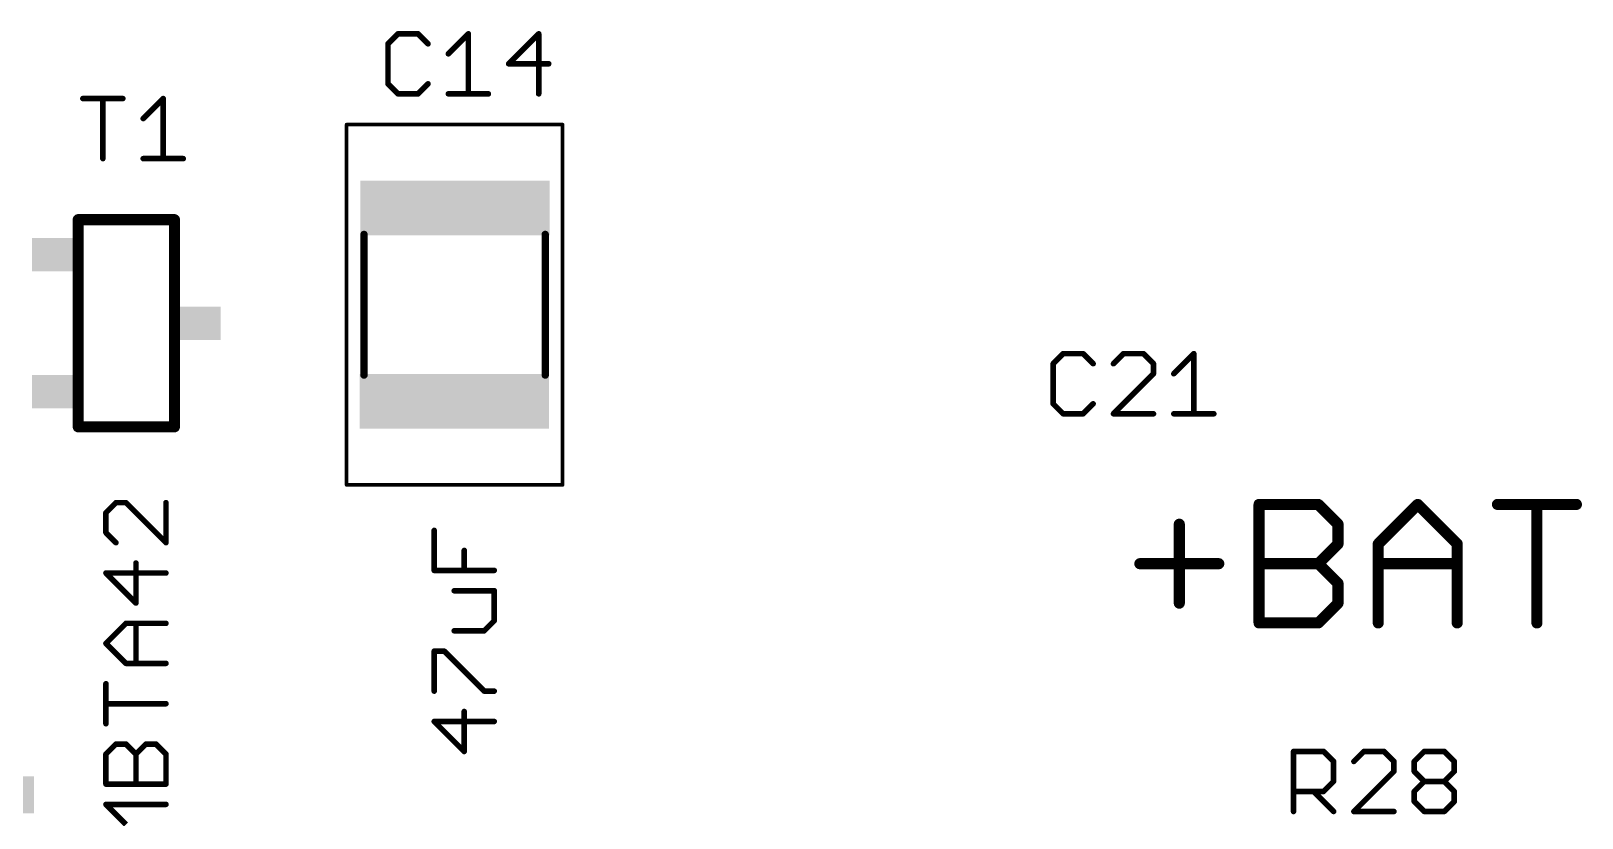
# Model space of a CAD drawing. Extents: x 2 to 123, y -4 to 52.
# Drawn here: x 51.27 to 72.57, y 24.07 to 34.87 of the extents above; entities that cross this region are included whole.
import ezdxf

# ---------------------------------------------------------------- set-up
doc = ezdxf.new("R2010")
doc.units = 0
for name, color, linetype in [('25', 253, 'CONTINUOUS'), ('27', 253, 'CONTINUOUS'), ('39', 12, 'CONTINUOUS'), ('51', 253, 'CONTINUOUS')]:
    doc.layers.add(name, color=color, linetype=linetype)

# ---------------------------------------------------------------- blocks, each defined once
blk = doc.blocks.new('RECT')
blk.add_solid([(-0.5, -0.5), (0.5, -0.5), (-0.5, 0.5), (0.5, 0.5)])

msp = doc.modelspace()

# ---------------------------------------------------------------- linework, layer by layer
at = {"layer": '25'}
for points, const_width in [([(56.3095, 34.8351), (56.1721, 34.6977)], 0.0762), ([(56.1721, 34.6977), (56.1721, 34.148)], 0.0762), ([(56.5844, 34.8351), (56.3095, 34.8351)], 0.0762), ([(56.7218, 34.6977), (56.5844, 34.8351)], 0.0762), ([(57.0008, 34.5603), (57.2756, 34.8351)], 0.0762), ([(57.2756, 34.8351), (57.2756, 34.0106)], 0.0762), ([(58.2418, 34.8351), (57.8295, 34.4229)], 0.0762), ([(58.2418, 34.0106), (58.2418, 34.8351)], 0.0762), ([(57.8295, 34.4229), (58.3792, 34.4229)], 0.0762), ([(56.1721, 34.148), (56.3095, 34.0106)], 0.0762), ([(56.5844, 34.0106), (56.7218, 34.148)], 0.0762), ([(51.9811, 33.9461), (52.5308, 33.9461)], 0.0762), ([(52.2559, 33.1216), (52.2559, 33.9461)], 0.0762), ([(52.8098, 33.6713), (53.0846, 33.9461)], 0.0762), ([(53.0846, 33.9461), (53.0846, 33.1216)], 0.0762), ([(56.3095, 34.0106), (56.5844, 34.0106)], 0.0762), ([(57.0008, 34.0106), (57.5505, 34.0106)], 0.0762), ([(52.8098, 33.1216), (53.3595, 33.1216)], 0.0762), ([(65.4439, 30.4426), (65.3065, 30.3052)], 0.0762), ([(65.7187, 30.4426), (65.4439, 30.4426)], 0.0762), ([(65.8561, 30.3052), (65.7187, 30.4426)], 0.0762), ([(66.2726, 30.4426), (66.1352, 30.3052)], 0.0762), ([(66.5474, 30.4426), (66.2726, 30.4426)], 0.0762), ([(66.6849, 30.3052), (66.5474, 30.4426)], 0.0762), ([(66.9639, 30.1678), (67.2387, 30.4426)], 0.0762), ([(67.2387, 30.4426), (67.2387, 29.6181)], 0.0762), ([(65.3065, 30.3052), (65.3065, 29.7555)], 0.0762), ([(66.6849, 30.1678), (66.6849, 30.3052)], 0.0762), ([(66.1352, 29.6181), (66.6849, 30.1678)], 0.0762), ([(65.3065, 29.7555), (65.4439, 29.6181)], 0.0762), ([(65.4439, 29.6181), (65.7187, 29.6181)], 0.0762), ([(65.7187, 29.6181), (65.8561, 29.7555)], 0.0762), ([(66.6849, 29.6181), (66.1352, 29.6181)], 0.0762), ([(66.9639, 29.6181), (67.5136, 29.6181)], 0.0762), ([(68.1344, 26.7462), (68.1344, 28.3732)], 0.1524), ([(68.1344, 28.3732), (68.9479, 28.3732)], 0.1524), ([(68.9479, 28.3732), (69.219, 28.102)], 0.1524), ([(69.7715, 27.8309), (70.3138, 28.3732)], 0.1524), ([(70.3138, 28.3732), (70.8562, 27.8309)], 0.1524), ([(71.4087, 28.3732), (72.4933, 28.3732)], 0.1524), ([(71.951, 26.7462), (71.951, 28.3732)], 0.1524), ([(67.0395, 28.102), (67.0395, 27.0174)], 0.1524), ([(69.219, 28.102), (69.219, 27.8309)], 0.1524), ([(69.219, 27.8309), (68.9479, 27.5597)], 0.1524), ([(69.7715, 26.7462), (69.7715, 27.8309)], 0.1524), ([(70.8562, 27.8309), (70.8562, 26.7462)], 0.1524), ([(66.4972, 27.5597), (67.5819, 27.5597)], 0.1524), ([(68.1344, 27.5597), (68.9479, 27.5597)], 0.1524), ([(68.9479, 27.5597), (69.219, 27.2885)], 0.1524), ([(69.7715, 27.5597), (70.8562, 27.5597)], 0.1524), ([(69.219, 27.2885), (69.219, 27.0174)], 0.1524), ([(69.219, 27.0174), (68.9479, 26.7462)], 0.1524), ([(68.9479, 26.7462), (68.1344, 26.7462)], 0.1524), ([(68.6085, 24.1571), (68.6085, 24.9816)], 0.0762), ([(68.6085, 24.9816), (69.0207, 24.9816)], 0.0762), ([(69.0207, 24.9816), (69.1581, 24.8442)], 0.0762), ([(69.5746, 24.9816), (69.4372, 24.8442)], 0.0762), ([(69.8494, 24.9816), (69.5746, 24.9816)], 0.0762), ([(69.9869, 24.8442), (69.8494, 24.9816)], 0.0762), ([(70.2659, 24.8442), (70.4033, 24.9816)], 0.0762), ([(70.4033, 24.9816), (70.6781, 24.9816)], 0.0762), ([(70.6781, 24.9816), (70.8156, 24.8442)], 0.0762), ([(69.1581, 24.8442), (69.1581, 24.5694)], 0.0762), ([(69.4372, 24.1571), (69.9869, 24.7068)], 0.0762), ([(69.9869, 24.7068), (69.9869, 24.8442)], 0.0762), ([(70.2659, 24.7068), (70.2659, 24.8442)], 0.0762), ([(70.4033, 24.5694), (70.2659, 24.7068)], 0.0762), ([(70.8156, 24.7068), (70.6781, 24.5694)], 0.0762), ([(70.8156, 24.8442), (70.8156, 24.7068)], 0.0762), ([(69.1581, 24.5694), (69.0207, 24.4319)], 0.0762), ([(70.2659, 24.4319), (70.4033, 24.5694)], 0.0762), ([(70.4033, 24.5694), (70.6781, 24.5694)], 0.0762), ([(70.6781, 24.5694), (70.8156, 24.4319)], 0.0762), ([(69.0207, 24.4319), (68.6085, 24.4319)], 0.0762), ([(68.8833, 24.4319), (69.1581, 24.1571)], 0.0762), ([(70.2659, 24.2945), (70.2659, 24.4319)], 0.0762), ([(70.4033, 24.1571), (70.2659, 24.2945)], 0.0762), ([(70.8156, 24.2945), (70.6781, 24.1571)], 0.0762), ([(70.8156, 24.4319), (70.8156, 24.2945)], 0.0762), ([(69.9869, 24.1571), (69.4372, 24.1571)], 0.0762), ([(70.6781, 24.1571), (70.4033, 24.1571)], 0.0762)]:
    msp.add_lwpolyline(points, dxfattribs=dict(at, const_width=const_width))
for points, const_width in [([(56.1586, 34.7112, 1), (56.1856, 34.6842)], 0.0381), ([(56.1912, 34.6977, 1), (56.1531, 34.6977)], 0.0381), ([(56.3095, 34.8542, 1), (56.3095, 34.8161)], 0.0381), ([(56.323, 34.8216, 1), (56.296, 34.8486)], 0.0381), ([(56.5978, 34.8486, 1), (56.5709, 34.8216)], 0.0381), ([(56.5844, 34.8161, 1), (56.5844, 34.8542)], 0.0381), ([(56.7083, 34.6842, 1), (56.7352, 34.7112)], 0.0381), ([(57.2947, 34.8351, 1), (57.2566, 34.8351)], 0.0381), ([(57.2891, 34.8216, 1), (57.2622, 34.8486)], 0.0381), ([(58.2608, 34.8351, 1), (58.2227, 34.8351)], 0.0381), ([(58.2552, 34.8216, 1), (58.2283, 34.8486)], 0.0381), ([(56.9873, 34.5737, 1), (57.0143, 34.5468)], 0.0381), ([(57.8295, 34.4419, 1), (57.8295, 34.4038)], 0.0381), ([(57.816, 34.4363, 1), (57.843, 34.4094)], 0.0381), ([(58.3792, 34.4038, 1), (58.3792, 34.4419)], 0.0381), ([(56.1856, 34.1615, 1), (56.1586, 34.1345)], 0.0381), ([(56.1531, 34.148, 1), (56.1912, 34.148)], 0.0381), ([(56.7352, 34.1345, 1), (56.7083, 34.1615)], 0.0381), ([(51.9811, 33.9652, 1), (51.9811, 33.9271)], 0.0381), ([(52.275, 33.9461, 1), (52.2369, 33.9461)], 0.0381), ([(52.5308, 33.9271, 1), (52.5308, 33.9652)], 0.0381), ([(53.1037, 33.9461, 1), (53.0656, 33.9461)], 0.0381), ([(53.0981, 33.9326, 1), (53.0712, 33.9596)], 0.0381), ([(56.3095, 34.0297, 1), (56.3095, 33.9916)], 0.0381), ([(56.296, 33.9971, 1), (56.323, 34.0241)], 0.0381), ([(56.5709, 34.0241, 1), (56.5978, 33.9971)], 0.0381), ([(56.5844, 33.9916, 1), (56.5844, 34.0297)], 0.0381), ([(57.0008, 34.0297, 1), (57.0008, 33.9916)], 0.0381), ([(57.2566, 34.0106, 1), (57.2947, 34.0106)], 0.0381), ([(57.5505, 33.9916, 1), (57.5505, 34.0297)], 0.0381), ([(58.2227, 34.0106, 1), (58.2608, 34.0106)], 0.0381), ([(52.7963, 33.6847, 1), (52.8233, 33.6578)], 0.0381), ([(52.2369, 33.1216, 1), (52.275, 33.1216)], 0.0381), ([(52.8098, 33.1407, 1), (52.8098, 33.1026)], 0.0381), ([(53.0656, 33.1216, 1), (53.1037, 33.1216)], 0.0381), ([(53.3595, 33.1026, 1), (53.3595, 33.1407)], 0.0381), ([(65.4439, 30.4617, 1), (65.4439, 30.4236)], 0.0381), ([(65.4574, 30.4291, 1), (65.4304, 30.4561)], 0.0381), ([(65.7322, 30.4561, 1), (65.7053, 30.4291)], 0.0381), ([(65.7187, 30.4236, 1), (65.7187, 30.4617)], 0.0381), ([(66.2726, 30.4617, 1), (66.2726, 30.4236)], 0.0381), ([(66.2861, 30.4291, 1), (66.2591, 30.4561)], 0.0381), ([(66.5609, 30.4561, 1), (66.534, 30.4291)], 0.0381), ([(66.5474, 30.4236, 1), (66.5474, 30.4617)], 0.0381), ([(67.2578, 30.4426, 1), (67.2197, 30.4426)], 0.0381), ([(67.2522, 30.4291, 1), (67.2253, 30.4561)], 0.0381), ([(65.293, 30.3187, 1), (65.3199, 30.2917)], 0.0381), ([(65.3255, 30.3052, 1), (65.2874, 30.3052)], 0.0381), ([(65.8427, 30.2917, 1), (65.8696, 30.3187)], 0.0381), ([(66.1217, 30.3187, 1), (66.1487, 30.2917)], 0.0381), ([(66.7039, 30.3052, 1), (66.6658, 30.3052)], 0.0381), ([(66.6714, 30.2917, 1), (66.6983, 30.3187)], 0.0381), ([(66.6658, 30.1678, 1), (66.7039, 30.1678)], 0.0381), ([(66.6983, 30.1543, 1), (66.6714, 30.1812)], 0.0381), ([(66.9504, 30.1812, 1), (66.9774, 30.1543)], 0.0381), ([(65.3199, 29.769, 1), (65.293, 29.742)], 0.0381), ([(65.2874, 29.7555, 1), (65.3255, 29.7555)], 0.0381), ([(65.4439, 29.6372, 1), (65.4439, 29.5991)], 0.0381), ([(65.4304, 29.6046, 1), (65.4574, 29.6316)], 0.0381), ([(65.7053, 29.6316, 1), (65.7322, 29.6046)], 0.0381), ([(65.7187, 29.5991, 1), (65.7187, 29.6372)], 0.0381), ([(65.8696, 29.742, 1), (65.8427, 29.769)], 0.0381), ([(66.1352, 29.6372, 1), (66.1352, 29.5991)], 0.0381), ([(66.1217, 29.6316, 1), (66.1487, 29.6046)], 0.0381), ([(66.6849, 29.5991, 1), (66.6849, 29.6372)], 0.0381), ([(66.9639, 29.6372, 1), (66.9639, 29.5991)], 0.0381), ([(67.2197, 29.6181, 1), (67.2578, 29.6181)], 0.0381), ([(67.5136, 29.5991, 1), (67.5136, 29.6372)], 0.0381), ([(68.1725, 28.3732, 1), (68.0963, 28.3732)], 0.0762), ([(68.1344, 28.4113, 1), (68.1344, 28.3351)], 0.0762), ([(68.9748, 28.4001, 1), (68.9209, 28.3462)], 0.0762), ([(68.9479, 28.3351, 1), (68.9479, 28.4113)], 0.0762), ([(70.3408, 28.4001, 1), (70.2869, 28.3462)], 0.0762), ([(70.3408, 28.3462, 1), (70.2869, 28.4001)], 0.0762), ([(71.4087, 28.4113, 1), (71.4087, 28.3351)], 0.0762), ([(71.9891, 28.3732, 1), (71.9129, 28.3732)], 0.0762), ([(72.4933, 28.3351, 1), (72.4933, 28.4113)], 0.0762), ([(67.0776, 28.102, 1), (67.0014, 28.102)], 0.0762), ([(69.2571, 28.102, 1), (69.1809, 28.102)], 0.0762), ([(69.1921, 28.0751, 1), (69.246, 28.129)], 0.0762), ([(69.246, 27.8039, 1), (69.1921, 27.8578)], 0.0762), ([(69.8096, 27.8309, 1), (69.7334, 27.8309)], 0.0762), ([(70.8943, 27.8309, 1), (70.8181, 27.8309)], 0.0762), ([(69.1809, 27.8309, 1), (69.2571, 27.8309)], 0.0762), ([(69.7446, 27.8578, 1), (69.7985, 27.8039)], 0.0762), ([(70.8292, 27.8039, 1), (70.8831, 27.8578)], 0.0762), ([(66.4972, 27.5978, 1), (66.4972, 27.5216)], 0.0762), ([(67.5819, 27.5216, 1), (67.5819, 27.5978)], 0.0762), ([(68.1344, 27.5978, 1), (68.1344, 27.5216)], 0.0762), ([(68.9748, 27.5866, 1), (68.9209, 27.5328)], 0.0762), ([(68.9209, 27.5866, 1), (68.9748, 27.5328)], 0.0762), ([(68.9479, 27.5216, 1), (68.9479, 27.5978)], 0.0762), ([(69.7715, 27.5978, 1), (69.7715, 27.5216)], 0.0762), ([(70.8562, 27.5216, 1), (70.8562, 27.5978)], 0.0762), ([(69.2571, 27.2885, 1), (69.1809, 27.2885)], 0.0762), ([(69.1921, 27.2616, 1), (69.246, 27.3155)], 0.0762), ([(67.0014, 27.0174, 1), (67.0776, 27.0174)], 0.0762), ([(69.1809, 27.0174, 1), (69.2571, 27.0174)], 0.0762), ([(69.246, 26.9904, 1), (69.1921, 27.0443)], 0.0762), ([(68.1344, 26.7843, 1), (68.1344, 26.7081)], 0.0762), ([(68.0963, 26.7462, 1), (68.1725, 26.7462)], 0.0762), ([(68.9209, 26.7731, 1), (68.9748, 26.7193)], 0.0762), ([(68.9479, 26.7081, 1), (68.9479, 26.7843)], 0.0762), ([(69.7334, 26.7462, 1), (69.8096, 26.7462)], 0.0762), ([(70.8181, 26.7462, 1), (70.8943, 26.7462)], 0.0762), ([(71.9129, 26.7462, 1), (71.9891, 26.7462)], 0.0762), ([(68.6275, 24.9816, 1), (68.5894, 24.9816)], 0.0381), ([(68.6085, 25.0007, 1), (68.6085, 24.9626)], 0.0381), ([(69.0342, 24.9951, 1), (69.0073, 24.9681)], 0.0381), ([(69.0207, 24.9626, 1), (69.0207, 25.0007)], 0.0381), ([(69.5746, 25.0007, 1), (69.5746, 24.9626)], 0.0381), ([(69.5881, 24.9681, 1), (69.5611, 24.9951)], 0.0381), ([(69.8629, 24.9951, 1), (69.836, 24.9681)], 0.0381), ([(69.8494, 24.9626, 1), (69.8494, 25.0007)], 0.0381), ([(70.4033, 25.0007, 1), (70.4033, 24.9626)], 0.0381), ([(70.4168, 24.9681, 1), (70.3898, 24.9951)], 0.0381), ([(70.6916, 24.9951, 1), (70.6647, 24.9681)], 0.0381), ([(70.6781, 24.9626, 1), (70.6781, 25.0007)], 0.0381), ([(69.1772, 24.8442, 1), (69.1391, 24.8442)], 0.0381), ([(69.1447, 24.8307, 1), (69.1716, 24.8577)], 0.0381), ([(69.4237, 24.8577, 1), (69.4507, 24.8307)], 0.0381), ([(70.0059, 24.8442, 1), (69.9678, 24.8442)], 0.0381), ([(69.9678, 24.7068, 1), (70.0059, 24.7068)], 0.0381), ([(69.9734, 24.8307, 1), (70.0003, 24.8577)], 0.0381), ([(70.0003, 24.6933, 1), (69.9734, 24.7202)], 0.0381), ([(70.2849, 24.8442, 1), (70.2468, 24.8442)], 0.0381), ([(70.2524, 24.8577, 1), (70.2794, 24.8307)], 0.0381), ([(70.2794, 24.7202, 1), (70.2524, 24.6933)], 0.0381), ([(70.2468, 24.7068, 1), (70.2849, 24.7068)], 0.0381), ([(70.8346, 24.8442, 1), (70.7965, 24.8442)], 0.0381), ([(70.7965, 24.7068, 1), (70.8346, 24.7068)], 0.0381), ([(70.8021, 24.8307, 1), (70.829, 24.8577)], 0.0381), ([(70.829, 24.6933, 1), (70.8021, 24.7202)], 0.0381), ([(69.1391, 24.5694, 1), (69.1772, 24.5694)], 0.0381), ([(69.1716, 24.5559, 1), (69.1447, 24.5828)], 0.0381), ([(70.4033, 24.5884, 1), (70.4033, 24.5503)], 0.0381), ([(70.4168, 24.5559, 1), (70.3898, 24.5828)], 0.0381), ([(70.3898, 24.5559, 1), (70.4168, 24.5828)], 0.0381), ([(70.6916, 24.5828, 1), (70.6647, 24.5559)], 0.0381), ([(70.6647, 24.5828, 1), (70.6916, 24.5559)], 0.0381), ([(70.6781, 24.5503, 1), (70.6781, 24.5884)], 0.0381), ([(68.6085, 24.451, 1), (68.6085, 24.4129)], 0.0381), ([(68.8968, 24.4454, 1), (68.8698, 24.4185)], 0.0381), ([(69.0073, 24.4454, 1), (69.0342, 24.4185)], 0.0381), ([(69.0207, 24.4129, 1), (69.0207, 24.451)], 0.0381), ([(70.2849, 24.4319, 1), (70.2468, 24.4319)], 0.0381), ([(70.2524, 24.4454, 1), (70.2794, 24.4185)], 0.0381), ([(70.2794, 24.308, 1), (70.2524, 24.281)], 0.0381), ([(70.2468, 24.2945, 1), (70.2849, 24.2945)], 0.0381), ([(70.8346, 24.4319, 1), (70.7965, 24.4319)], 0.0381), ([(70.7965, 24.2945, 1), (70.8346, 24.2945)], 0.0381), ([(70.8021, 24.4185, 1), (70.829, 24.4454)], 0.0381), ([(70.829, 24.281, 1), (70.8021, 24.308)], 0.0381), ([(68.5894, 24.1571, 1), (68.6275, 24.1571)], 0.0381), ([(69.1447, 24.1436, 1), (69.1716, 24.1706)], 0.0381), ([(69.4372, 24.1761, 1), (69.4372, 24.138)], 0.0381), ([(69.4237, 24.1706, 1), (69.4507, 24.1436)], 0.0381), ([(69.9869, 24.138, 1), (69.9869, 24.1761)], 0.0381), ([(70.4033, 24.1761, 1), (70.4033, 24.138)], 0.0381), ([(70.3898, 24.1436, 1), (70.4168, 24.1706)], 0.0381), ([(70.6647, 24.1706, 1), (70.6916, 24.1436)], 0.0381), ([(70.6781, 24.138, 1), (70.6781, 24.1761)], 0.0381)]:
    msp.add_lwpolyline(points, format="xyb", dxfattribs=dict(at, const_width=const_width))
at = {"layer": '27', "const_width": 0.0762}
for points in [[(52.4353, 28.3976), (52.2979, 28.2601)], [(52.5727, 28.3976), (52.4353, 28.3976)], [(53.1224, 27.8479), (52.5727, 28.3976)], [(53.1224, 28.3976), (53.1224, 27.8479)], [(52.2979, 28.2601), (52.2979, 27.9853)], [(52.2979, 27.9853), (52.4353, 27.8479)], [(56.8064, 27.4669), (56.8064, 28.0166)], [(57.2187, 27.4669), (57.2187, 27.7417)], [(52.7102, 27.0192), (52.7102, 27.5688)], [(57.6309, 27.4669), (56.8064, 27.4669)], [(53.1224, 27.4314), (52.2979, 27.4314)], [(52.2979, 27.4314), (52.7102, 27.0192)], [(57.6309, 27.1879), (57.0812, 27.1879)], [(57.6309, 26.7756), (57.6309, 27.1879)], [(52.2979, 26.4653), (52.5727, 26.7401)], [(52.5727, 26.7401), (53.1224, 26.7401)], [(52.7102, 26.1905), (52.7102, 26.7401)], [(57.0812, 26.6382), (57.4935, 26.6382)], [(57.4935, 26.6382), (57.6309, 26.7756)], [(52.5727, 26.1905), (52.2979, 26.4653)], [(53.1224, 26.1905), (52.5727, 26.1905)], [(56.8064, 25.8095), (56.8064, 26.3591)], [(56.8064, 26.3591), (56.9438, 26.3591)], [(56.9438, 26.3591), (57.4935, 25.8095)], [(52.2979, 25.3618), (52.2979, 25.9114)], [(57.4935, 25.8095), (57.6309, 25.8095)], [(53.1224, 25.6366), (52.2979, 25.6366)], [(57.2187, 24.9808), (57.2187, 25.5304)], [(57.6309, 25.393), (56.8064, 25.393)], [(56.8064, 25.393), (57.2187, 24.9808)], [(52.2979, 24.9453), (52.4353, 25.0827)], [(52.2979, 24.5331), (52.2979, 24.9453)], [(52.4353, 25.0827), (52.5727, 25.0827)], [(52.5727, 25.0827), (52.7102, 24.9453)], [(52.7102, 24.9453), (52.8476, 25.0827)], [(52.7102, 24.5331), (52.7102, 24.9453)], [(52.8476, 25.0827), (52.985, 25.0827)], [(52.985, 25.0827), (53.1224, 24.9453)], [(53.1224, 24.9453), (53.1224, 24.5331)], [(53.1224, 24.5331), (52.2979, 24.5331)], [(52.5727, 23.9792), (52.2979, 24.254)], [(52.2979, 24.254), (53.1224, 24.254)]]:
    msp.add_lwpolyline(points, dxfattribs=at)
at = {"layer": '27', "const_width": 0.0381}
for points in [[(52.4353, 28.4166, 1), (52.4353, 28.3785)], [(52.4488, 28.3841, 1), (52.4218, 28.411)], [(52.5862, 28.411, 1), (52.5593, 28.3841)], [(52.5727, 28.3785, 1), (52.5727, 28.4166)], [(53.1415, 28.3976, 1), (53.1034, 28.3976)], [(52.3169, 28.2601, 1), (52.2788, 28.2601)], [(52.2844, 28.2736, 1), (52.3114, 28.2467)], [(52.2788, 27.9853, 1), (52.3169, 27.9853)], [(52.3114, 27.9988, 1), (52.2844, 27.9718)], [(56.8254, 28.0166, 1), (56.7873, 28.0166)], [(52.4218, 27.8344, 1), (52.4488, 27.8614)], [(53.1034, 27.8479, 1), (53.1415, 27.8479)], [(53.1089, 27.8344, 1), (53.1359, 27.8614)], [(57.2377, 27.7417, 1), (57.1996, 27.7417)], [(52.7292, 27.5688, 1), (52.6911, 27.5688)], [(56.8064, 27.4859, 1), (56.8064, 27.4478)], [(56.7873, 27.4669, 1), (56.8254, 27.4669)], [(57.1996, 27.4669, 1), (57.2377, 27.4669)], [(57.6309, 27.4478, 1), (57.6309, 27.4859)], [(52.2979, 27.4505, 1), (52.2979, 27.4124)], [(52.3114, 27.4449, 1), (52.2844, 27.418)], [(53.1224, 27.4124, 1), (53.1224, 27.4505)], [(52.6967, 27.0057, 1), (52.7236, 27.0326)], [(57.0812, 27.2069, 1), (57.0812, 27.1688)], [(57.65, 27.1879, 1), (57.6119, 27.1879)], [(57.6309, 27.1688, 1), (57.6309, 27.2069)], [(52.6911, 27.0192, 1), (52.7292, 27.0192)], [(52.5727, 26.7592, 1), (52.5727, 26.7211)], [(52.5862, 26.7267, 1), (52.5593, 26.7536)], [(52.7292, 26.7401, 1), (52.6911, 26.7401)], [(53.1224, 26.7211, 1), (53.1224, 26.7592)], [(57.0812, 26.6572, 1), (57.0812, 26.6191)], [(57.48, 26.6517, 1), (57.507, 26.6247)], [(57.4935, 26.6191, 1), (57.4935, 26.6572)], [(57.6119, 26.7756, 1), (57.65, 26.7756)], [(57.6444, 26.7621, 1), (57.6174, 26.7891)], [(52.3114, 26.4788, 1), (52.2844, 26.4518)], [(52.2844, 26.4788, 1), (52.3114, 26.4518)], [(52.5727, 26.2095, 1), (52.5727, 26.1714)], [(52.5593, 26.177, 1), (52.5862, 26.2039)], [(52.6911, 26.1905, 1), (52.7292, 26.1905)], [(53.1224, 26.1714, 1), (53.1224, 26.2095)], [(56.8254, 26.3591, 1), (56.7873, 26.3591)], [(56.8064, 26.3782, 1), (56.8064, 26.3401)], [(56.9573, 26.3726, 1), (56.9303, 26.3457)], [(56.9438, 26.3401, 1), (56.9438, 26.3782)], [(52.3169, 25.9114, 1), (52.2788, 25.9114)], [(56.7873, 25.8095, 1), (56.8254, 25.8095)], [(57.4935, 25.8285, 1), (57.4935, 25.7904)], [(57.48, 25.796, 1), (57.507, 25.8229)], [(57.6309, 25.7904, 1), (57.6309, 25.8285)], [(52.2979, 25.6556, 1), (52.2979, 25.6175)], [(53.1224, 25.6175, 1), (53.1224, 25.6556)], [(57.2377, 25.5304, 1), (57.1996, 25.5304)], [(52.2788, 25.3618, 1), (52.3169, 25.3618)], [(56.8064, 25.4121, 1), (56.8064, 25.374)], [(56.8199, 25.4065, 1), (56.7929, 25.3795)], [(57.6309, 25.374, 1), (57.6309, 25.4121)], [(52.3169, 24.9453, 1), (52.2788, 24.9453)], [(52.2844, 24.9588, 1), (52.3114, 24.9318)], [(52.4353, 25.1018, 1), (52.4353, 25.0637)], [(52.4488, 25.0693, 1), (52.4218, 25.0962)], [(52.5862, 25.0962, 1), (52.5593, 25.0693)], [(52.5727, 25.0637, 1), (52.5727, 25.1018)], [(52.7292, 24.9453, 1), (52.6911, 24.9453)], [(52.6967, 24.9588, 1), (52.7236, 24.9318)], [(52.6967, 24.9318, 1), (52.7236, 24.9588)], [(52.8476, 25.1018, 1), (52.8476, 25.0637)], [(52.861, 25.0693, 1), (52.8341, 25.0962)], [(52.9985, 25.0962, 1), (52.9715, 25.0693)], [(52.985, 25.0637, 1), (52.985, 25.1018)], [(53.1415, 24.9453, 1), (53.1034, 24.9453)], [(53.1089, 24.9318, 1), (53.1359, 24.9588)], [(57.1996, 24.9808, 1), (57.2377, 24.9808)], [(57.2052, 24.9673, 1), (57.2321, 24.9942)], [(52.2788, 24.5331, 1), (52.3169, 24.5331)], [(52.2979, 24.5521, 1), (52.2979, 24.514)], [(52.6911, 24.5331, 1), (52.7292, 24.5331)], [(53.1034, 24.5331, 1), (53.1415, 24.5331)], [(53.1224, 24.514, 1), (53.1224, 24.5521)], [(52.3114, 24.2675, 1), (52.2844, 24.2405)], [(52.2979, 24.2731, 1), (52.2979, 24.235)], [(53.1224, 24.235, 1), (53.1224, 24.2731)]]:
    msp.add_lwpolyline(points, format="xyb", dxfattribs=at)
at = {"layer": '39', "const_width": 0.0508}
for points in [[(55.6035, 28.642), (55.6035, 33.588)], [(55.6035, 33.588), (58.5695, 33.588)], [(58.5695, 33.588), (58.5695, 28.642)], [(58.5695, 28.642), (55.6035, 28.642)]]:
    msp.add_lwpolyline(points, dxfattribs=at)
at = {"layer": '39', "const_width": 0.0254}
for points in [[(55.6162, 33.588, 1), (55.5908, 33.588)], [(55.6035, 33.6007, 1), (55.6035, 33.5753)], [(58.5822, 33.588, 1), (58.5568, 33.588)], [(58.5695, 33.5753, 1), (58.5695, 33.6007)], [(55.6035, 28.6547, 1), (55.6035, 28.6293)], [(55.5908, 28.642, 1), (55.6162, 28.642)], [(58.5568, 28.642, 1), (58.5822, 28.642)], [(58.5695, 28.6293, 1), (58.5695, 28.6547)]]:
    msp.add_lwpolyline(points, format="xyb", dxfattribs=at)
at = {"layer": '51'}
for points, const_width in [([(51.9176, 29.4386), (51.9176, 32.2834)], 0.1524), ([(51.9176, 32.2834), (53.2384, 32.2834)], 0.1524), ([(53.2384, 32.2834), (53.2384, 29.4386)], 0.1524), ([(55.8419, 32.0802), (55.8419, 30.1498)], 0.1016), ([(58.3311, 32.0802), (58.3311, 30.1498)], 0.1016), ([(53.2384, 29.4386), (51.9176, 29.4386)], 0.1524)]:
    msp.add_lwpolyline(points, dxfattribs=dict(at, const_width=const_width))
for points, const_width in [([(51.9557, 32.2834, 1), (51.8795, 32.2834)], 0.0762), ([(51.9176, 32.3215, 1), (51.9176, 32.2453)], 0.0762), ([(53.2765, 32.2834, 1), (53.2003, 32.2834)], 0.0762), ([(53.2384, 32.2453, 1), (53.2384, 32.3215)], 0.0762), ([(55.8673, 32.0802, 1), (55.8165, 32.0802)], 0.0508), ([(58.3565, 32.0802, 1), (58.3057, 32.0802)], 0.0508), ([(55.8165, 30.1498, 1), (55.8673, 30.1498)], 0.0508), ([(58.3057, 30.1498, 1), (58.3565, 30.1498)], 0.0508), ([(51.9176, 29.4767, 1), (51.9176, 29.4005)], 0.0762), ([(51.8795, 29.4386, 1), (51.9557, 29.4386)], 0.0762), ([(53.2003, 29.4386, 1), (53.2765, 29.4386)], 0.0762), ([(53.2384, 29.4005, 1), (53.2384, 29.4767)], 0.0762)]:
    msp.add_lwpolyline(points, format="xyb", dxfattribs=dict(at, const_width=const_width))

# ---------------------------------------------------------------- block references
at = {"layer": '51', "rotation": 270}
for p, xscale, yscale in [((57.0911, 32.4417), 0.7501, 2.5999), ((51.5747, 31.8008), 0.4572, 0.5842), ((53.5813, 30.861), 0.4572, 0.5842), ((51.5747, 29.9212), 0.4572, 0.5842), ((57.082, 29.7883), 0.7501, 2.5999)]:
    msp.add_blockref('RECT', p, dxfattribs=dict(at, xscale=xscale, yscale=yscale))
at = {"layer": '51', "xscale": 0.508, "yscale": 0.508}
msp.add_blockref('RECT', (51.054, 24.384), dxfattribs=at)

doc.saveas('drawing.dxf')
